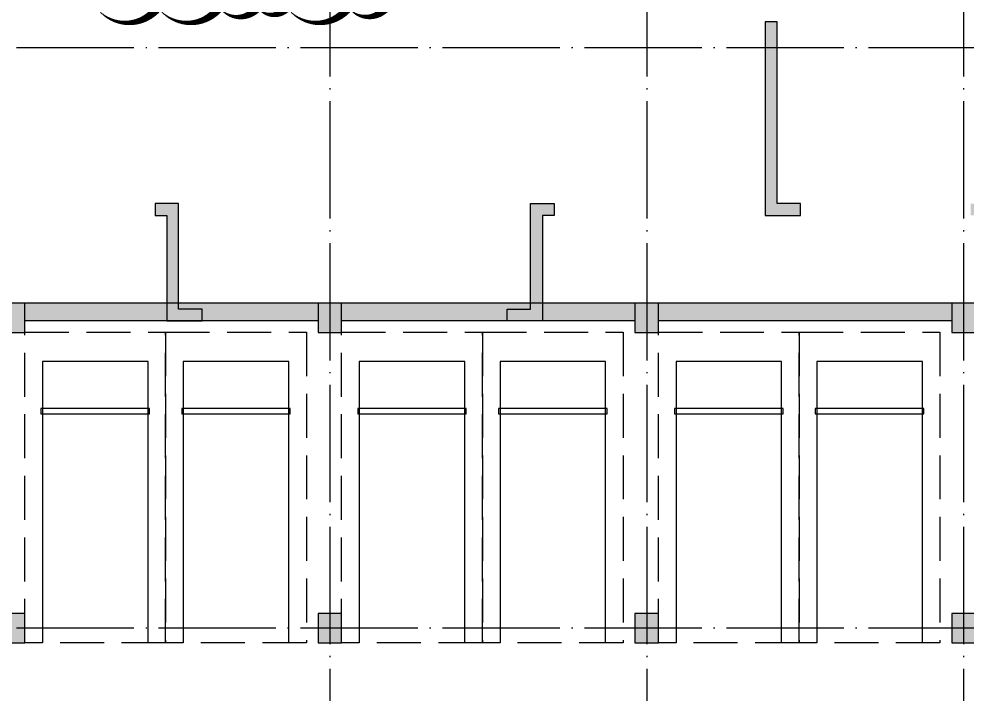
# Model space of a CAD drawing. Header units: millimetres. Extents: x 1337745 to 1642153, y -192803 to 266425.
# Drawn here: x 1438747 to 1454909, y 165077 to 176592 of the extents above; entities that cross this region are included whole.
import ezdxf

# ---------------------------------------------------------------- set-up
doc = ezdxf.new("R2010")
doc.units = ezdxf.units.MM
doc.header["$LTSCALE"] = 1000
doc.header["$MEASUREMENT"] = 0
doc.linetypes.add('__附着_A09-停车位、行车流线模块_TEN24RUY_设计区$0$DASH', pattern=[0.35, 0.25, -0.1])
doc.linetypes.add('DOTE', pattern=[2.4200000000000004, 2, -0.2, 0.02, -0.2])
for name, color, linetype in [('__附着_A09-停车位、行车流线模块_TEN24RUY_设计区$0$STD-PARK', 103, '__附着_A09-停车位、行车流线模块_TEN24RUY_设计区$0$DASH'), ('A-PUB_HATCH', 8, 'Continuous'), ('COLUMN', 2, 'Continuous'), ('DOTE', 16, 'DOTE'), ('PUB_HATCH', 8, 'Continuous'), ('WALL', 2, 'Continuous'), ('剪力墙', 6, 'Continuous')]:
    doc.layers.add(name, color=color, linetype=linetype)
doc.layers.add('DIM_MODI', color=6, linetype='Continuous', plot=False)

# ---------------------------------------------------------------- blocks, each defined once
blk = doc.blocks.new('A$C77EF6705')
at = {"layer": 'A-PUB_HATCH'}
h = blk.add_hatch(color=256, dxfattribs=at)
h.dxf.hatch_style = 1
h.paths.add_polyline_path([(34550.00075627817, 11950.22121857316), (34350.00075627258, 11950.22121857316), (34350.00075627537, 13750.22121857066), (34750.00075627537, 13750.22121857066), (34750.00075627537, 13300.22121857066), (34550.00075627817, 13300.22121857066)])
h.paths.add_polyline_path([(31650.00075627677, 11950.22121857252), (31850.00075628189, 11950.22121857252), (31850.0007562791, 13750.22121857002), (31450.0007562791, 13750.22121857002), (31450.0007562791, 13300.22121857002), (31650.00075627677, 13300.22121857002)])
h.paths.add_polyline_path([(28550.00075627444, 11400.22121857252), (29150.00075627444, 11400.22121857252), (29150.00075627444, 10800.22121857252), (28550.00075627444, 10800.22121857252)])
h.paths.add_polyline_path([(28550.00075627444, 14600.22121857246), (29150.00075627444, 14600.22121857246), (29150.00075627444, 14000.22121857246), (28550.00075627444, 14000.22121857246)])
h.paths.add_polyline_path([(28850.00075628003, 7900.221218579623), (30100.00075628003, 7900.221218579623), (30100.00075628003, 6900.221218579623), (29900.00075628003, 6900.221218579623), (29900.00075628003, 7700.221218579623), (28850.00075628003, 7700.221218579623)], flags=17)
h.paths.add_polyline_path([(32550.0007562791, 7700.221218572522), (32550.00075627863, 7900.22121857293), (31650.00891314447, 7900.220996524498), (31650.00891314447, 7600.220996524498), (31800.00075627863, 7600.220996524498), (31800.00075627863, 5300.220996524498), (32200.00075627863, 5300.220996524498), (32200.00075627863, 5500.221218572522), (32000.0007562791, 5500.221218572522), (32000.00075627957, 7700.221218572464)], flags=17)
h.paths.add_polyline_path([(29900.00075050164, 2000.212848133291), (29700.00075050164, 2000.212848133291), (29700.00811479054, 1800.205484211619), (29900.0007562656, 1800.205484211619), (29900.0007562656, 0.212846556561999), (30500.00075627165, 0.2128466249560006), (30500.0007562493, 200.2212185786921), (30100.00075627957, 200.2212185721146), (30100.0007562656, 2000.212848133291)])
h.paths.add_polyline_path([(37350.00075627398, 11900.22121857206), (37350.00075625768, 14300.22121857241), (37750.00075628003, 14300.22121857241), (37750.00075628003, 14500.22121857246), (37150.00075627444, 14500.22121857136), (37150.00075627444, 11900.22121857206)])
h.paths.add_polyline_path([(37350.00075627444, 7900.221218579623), (36100.00075627444, 7900.221218579623), (36100.00075627444, 6900.221218579623), (36300.00075627444, 6900.221218579623), (36300.00075627444, 7700.221218579623), (37350.00075627444, 7700.221218579623)], flags=17)
h.paths.add_polyline_path([(33650.00075627537, 7700.221218572522), (33650.00075627584, 7900.22121857293), (34549.99259941, 7900.220996524498), (34549.99259941, 7600.220996524498), (34400.00075627584, 7600.220996524498), (34400.00075627584, 5300.220996524498), (34000.00075627584, 5300.220996524498), (34000.00075627584, 5500.221218572522), (34200.00075627537, 5500.221218572522), (34200.00075627491, 7700.221218572464)], flags=17)
h.paths.add_polyline_path([(36300.00076205283, 2000.212848133291), (36500.00076205283, 2000.212848133291), (36499.99339776393, 1800.205484211619), (36300.00075628888, 1800.205484211619), (36300.00075628888, 0.212846556561999), (35700.00075628283, 0.2128466249560006), (35700.00075630518, 200.2212185786921), (36100.00075627491, 200.2212185721146), (36100.00075628888, 2000.212848133291)], flags=16)
h.paths.add_polyline_path([(28850.00075628003, 7900.221218579623), (30100.00075628003, 7900.221218579623), (30100.00075628003, 6900.221218579623), (29900.00075628003, 6900.221218579623), (29900.00075628003, 7700.221218579623), (28850.00075628003, 7700.221218579623)], flags=17)
h.paths.add_polyline_path([(32550.0007562791, 7700.221218572522), (32550.00075627863, 7900.22121857293), (31650.00891314447, 7900.220996524498), (31650.00891314447, 7600.220996524498), (31800.00075627863, 7600.220996524498), (31800.00075627863, 5300.220996524498), (32200.00075627863, 5300.220996524498), (32200.00075627863, 5500.221218572522), (32000.0007562791, 5500.221218572522), (32000.00075627957, 7700.221218572464)], flags=17)
h.paths.add_polyline_path([(29900.00075050164, 2000.212848133291), (29700.00075050164, 2000.212848133291), (29700.00811479054, 1800.205484211619), (29900.0007562656, 1800.205484211619), (29900.0007562656, 0.212846556561999), (30500.00075627165, 0.2128466249560006), (30500.0007562493, 200.2212185786921), (30100.00075627957, 200.2212185721146), (30100.0007562656, 2000.212848133291)], flags=16)
h.paths.add_polyline_path([(37350.00075627444, 7900.221218579623), (36100.00075627444, 7900.221218579623), (36100.00075627444, 6900.221218579623), (36300.00075627444, 6900.221218579623), (36300.00075627444, 7700.221218579623), (37350.00075627444, 7700.221218579623)], flags=17)
h.paths.add_polyline_path([(33650.00075627537, 7700.221218572522), (33650.00075627584, 7900.22121857293), (34549.99259941, 7900.220996524498), (34549.99259941, 7600.220996524498), (34400.00075627584, 7600.220996524498), (34400.00075627584, 5300.220996524498), (34000.00075627584, 5300.220996524498), (34000.00075627584, 5500.221218572522), (34200.00075627537, 5500.221218572522), (34200.00075627491, 7700.221218572464)], flags=17)
h.paths.add_polyline_path([(36300.00076205283, 2000.212848133291), (36500.00076205283, 2000.212848133291), (36499.99339776393, 1800.205484211619), (36300.00075628888, 1800.205484211619), (36300.00075628888, 0.212846556561999), (35700.00075628283, 0.2128466249560006), (35700.00075630518, 200.2212185786921), (36100.00075627491, 200.2212185721146), (36100.00075628888, 2000.212848133291)])
h = blk.add_hatch(color=256, dxfattribs=at)
h.dxf.hatch_style = 1
h.paths.add_polyline_path([(39800.00075627258, 11400.22121857246), (40400.00075627258, 11400.22121857246), (40400.00075627258, 10800.22121857246), (39800.00075627258, 10800.22121857246)])
h.paths.add_polyline_path([(39800.00075627258, 14600.22121857241), (40400.00075627258, 14600.22121857241), (40400.00075627258, 14000.22121857241), (39800.00075627258, 14000.22121857241)])
h.paths.add_polyline_path([(45000.31932589086, 8100.221218949882), (45600.31932589086, 8100.221218949882), (45600.31932589086, 7500.221218949882), (45000.31932589086, 7500.221218949882)])
h.paths.add_polyline_path([(45000.3193258536, 14000.22121909366), (45600.3193258536, 14000.22121909366), (45600.3193258536, 13400.22121909366), (45000.3193258536, 13400.22121909366)])
h.paths.add_polyline_path([(44300.31932605291, 7800.007857285556), (44500.31932585081, 7800.007857289049), (44500.31932585081, 6150.007857289049), (44300.31932585081, 6150.007857289049)])
h.paths.add_polyline_path([(44000.00075626094, 7800.221218572697), (44200.00075605884, 7800.221218576189), (44200.00075605884, 6150.221218576189), (44000.00075605884, 6150.221218576189)])
h.paths.add_polyline_path([(43400.00075625582, 7600.221218572697), (42800.00075625582, 7600.221218572697), (42800.00075627817, 7800.221218721708), (43200.00075625489, 7800.221218715189), (43200.00075625489, 8650.221218715189), (43400.00075628096, 8650.221218712104)])
h.paths.add_polyline_path([(44300.31932588248, 1800.007857141318), (44900.31932588434, 1800.007857141318), (44900.31932586106, 2000.007857290329), (44500.31932588248, 2000.00785728381), (44500.31932588248, 3450.00785728381), (44300.3193258564, 3450.007857280667)])
h.paths.add_polyline_path([(43400.00075627444, 13900.22121871501), (42800.0007562479, 13900.22121871501), (42800.00075627118, 13700.22121856594), (43200.00075627444, 13700.22121857246), (43200.00075627444, 12250.22121857246), (43400.00075630052, 12250.22121857561)])
h.paths.add_polyline_path([(40100.00075627444, 1800.221218428807), (40700.00075627444, 1800.221218428807), (40700.00075625116, 2000.221218577819), (40300.00075627444, 2000.2212185713), (40300.00075627444, 5100.2212185713), (40100.00075624837, 5100.221218568273)])
h.paths.add_polyline_path([(44200.00075627444, 1800.221218429448), (43600.00075627258, 1800.221218429448), (43600.00075629586, 2000.221218578459), (44000.00075627398, 2000.22121857194), (44000.00075627398, 3450.22121857194), (44200.00075630005, 3450.221218568797)])
h.paths.add_polyline_path([(40100.22745434567, 1800.221218428807), (40700.22745434567, 1800.221218428807), (40700.22745432286, 2000.221218577819), (40300.22745434614, 2000.2212185713), (40300.22745434614, 5100.2212185713), (40100.22745432006, 5100.221218568273)])
h = blk.add_hatch(color=256, dxfattribs=at)
h.dxf.hatch_style = 1
h.paths.add_polyline_path([(28850.00075628003, 7900.221218579623), (30100.00075628003, 7900.221218579623), (30100.00075628003, 6900.221218579623), (29900.00075628003, 6900.221218579623), (29900.00075628003, 7700.221218579623), (28850.00075628003, 7700.221218579623)], flags=17)
h.paths.add_polyline_path([(32550.0007562791, 7700.221218572522), (32550.00075627863, 7900.22121857293), (31650.00891314447, 7900.220996524498), (31650.00891314447, 7600.220996524498), (31800.00075627863, 7600.220996524498), (31800.00075627863, 5300.220996524498), (32200.00075627863, 5300.220996524498), (32200.00075627863, 5500.221218572522), (32000.0007562791, 5500.221218572522), (32000.00075627957, 7700.221218572464)], flags=17)
h.paths.add_polyline_path([(29900.00075050164, 2000.212848133291), (29700.00075050164, 2000.212848133291), (29700.00811479054, 1800.205484211619), (29900.0007562656, 1800.205484211619), (29900.0007562656, 0.212846556561999), (30500.00075627165, 0.2128466249560006), (30500.0007562493, 200.2212185786921), (30100.00075627957, 200.2212185721146), (30100.0007562656, 2000.212848133291)])
h.paths.add_polyline_path([(28850.00075628003, 7900.221218579623), (30100.00075628003, 7900.221218579623), (30100.00075628003, 6900.221218579623), (29900.00075628003, 6900.221218579623), (29900.00075628003, 7700.221218579623), (28850.00075628003, 7700.221218579623)], flags=17)
h.paths.add_polyline_path([(32550.0007562791, 7700.221218572522), (32550.00075627863, 7900.22121857293), (31650.00891314447, 7900.220996524498), (31650.00891314447, 7600.220996524498), (31800.00075627863, 7600.220996524498), (31800.00075627863, 5300.220996524498), (32200.00075627863, 5300.220996524498), (32200.00075627863, 5500.221218572522), (32000.0007562791, 5500.221218572522), (32000.00075627957, 7700.221218572464)], flags=17)
h.paths.add_polyline_path([(29900.00075050164, 2000.212848133291), (29700.00075050164, 2000.212848133291), (29700.00811479054, 1800.205484211619), (29900.0007562656, 1800.205484211619), (29900.0007562656, 0.212846556561999), (30500.00075627165, 0.2128466249560006), (30500.0007562493, 200.2212185786921), (30100.00075627957, 200.2212185721146), (30100.0007562656, 2000.212848133291)], flags=16)
h = blk.add_hatch(color=256, dxfattribs=at)
h.dxf.hatch_style = 1
h.paths.add_polyline_path([(32550.0007562791, 7700.221218572522), (32550.00075627863, 7900.22121857293), (31650.00891314447, 7900.220996524498), (31650.00891314447, 7600.220996524498), (31800.00075627863, 7600.220996524498), (31800.00075627863, 5300.220996524498), (32200.00075627863, 5300.220996524498), (32200.00075627863, 5500.221218572522), (32000.0007562791, 5500.221218572522), (32000.00075627957, 7700.221218572464)])
h.paths.add_polyline_path([(28850.00075628003, 7900.221218579623), (30100.00075628003, 7900.221218579623), (30100.00075628003, 6900.221218579623), (29900.00075628003, 6900.221218579623), (29900.00075628003, 7700.221218579623), (28850.00075628003, 7700.221218579623)])
h.paths.add_polyline_path([(29900.00075050164, 2000.212848133291), (29700.00075050164, 2000.212848133291), (29700.00811479054, 1800.205484211619), (29900.0007562656, 1800.205484211619), (29900.0007562656, 0.212846556561999), (30500.00075627165, 0.2128466249560006), (30500.0007562493, 200.2212185786921), (30100.00075627957, 200.2212185721146), (30100.0007562656, 2000.212848133291)])
h = blk.add_hatch(color=256, dxfattribs=at)
h.dxf.hatch_style = 1
h.paths.add_polyline_path([(33650.00075627537, 7700.221218572522), (33650.00075627584, 7900.22121857293), (34549.99259941, 7900.220996524498), (34549.99259941, 7600.220996524498), (34400.00075627584, 7600.220996524498), (34400.00075627584, 5300.220996524498), (34000.00075627584, 5300.220996524498), (34000.00075627584, 5500.221218572522), (34200.00075627537, 5500.221218572522), (34200.00075627491, 7700.221218572464)])
h.paths.add_polyline_path([(37350.00075627444, 7900.221218579623), (36100.00075627444, 7900.221218579623), (36100.00075627444, 6900.221218579623), (36300.00075627444, 6900.221218579623), (36300.00075627444, 7700.221218579623), (37350.00075627444, 7700.221218579623)])
h.paths.add_polyline_path([(36300.00076205283, 2000.212848133291), (36500.00076205283, 2000.212848133291), (36499.99339776393, 1800.205484211619), (36300.00075628888, 1800.205484211619), (36300.00075628888, 0.212846556561999), (35700.00075628283, 0.2128466249560006), (35700.00075630518, 200.2212185786921), (36100.00075627491, 200.2212185721146), (36100.00075628888, 2000.212848133291)])
h = blk.add_hatch(color=256, dxfattribs=at)
h.dxf.hatch_style = 1
h.paths.add_polyline_path([(40100.00075627444, 1800.221218428807), (40700.00075627444, 1800.221218428807), (40700.00075625116, 2000.221218577819), (40300.00075627444, 2000.2212185713), (40300.00075627444, 5100.2212185713), (40100.00075624837, 5100.221218568273)])
at = {"layer": '剪力墙'}
for points in [[(40100.00075627444, 1800.221218428807), (40700.00075627444, 1800.221218428807), (40700.00075625116, 2000.221218577819), (40300.00075627444, 2000.2212185713), (40300.00075627444, 5100.2212185713), (40100.00075624837, 5100.221218568273)], [(40100.22745434567, 1800.221218428807), (40700.22745434567, 1800.221218428807), (40700.22745432286, 2000.221218577819), (40300.22745434614, 2000.2212185713), (40300.22745434614, 5100.2212185713), (40100.22745432006, 5100.221218568273)]]:
    blk.add_lwpolyline(points, close=True, dxfattribs=at)
for points in [[(29900.00075050164, 2000.212848133291), (29700.00075050164, 2000.212848133291), (29700.00811479054, 1800.205484211619), (29900.0007562656, 1800.205484211619), (29900.0007562656, 0.212846556561999), (30500.00075627165, 0.2128466249560006), (30500.0007562493, 200.2212185786921), (30100.00075627957, 200.2212185721146), (30100.0007562656, 2000.212848133291), (29900.00075041968, 2000.212848133291)], [(29900.00075050164, 2000.212848133291), (29700.00075050164, 2000.212848133291), (29700.00811479054, 1800.205484211619), (29900.0007562656, 1800.205484211619), (29900.0007562656, 0.212846556561999), (30500.00075627165, 0.2128466249560006), (30500.0007562493, 200.2212185786921), (30100.00075627957, 200.2212185721146), (30100.0007562656, 2000.212848133291), (29900.00075041968, 2000.212848133291)], [(36300.00076205283, 2000.212848133291), (36500.00076205283, 2000.212848133291), (36499.99339776393, 1800.205484211619), (36300.00075628888, 1800.205484211619), (36300.00075628888, 0.212846556561999), (35700.00075628283, 0.2128466249560006), (35700.00075630518, 200.2212185786921), (36100.00075627491, 200.2212185721146), (36100.00075628888, 2000.212848133291), (36300.00076213479, 2000.212848133291)], [(36300.00076205283, 2000.212848133291), (36500.00076205283, 2000.212848133291), (36499.99339776393, 1800.205484211619), (36300.00075628888, 1800.205484211619), (36300.00075628888, 0.212846556561999), (35700.00075628283, 0.2128466249560006), (35700.00075630518, 200.2212185786921), (36100.00075627491, 200.2212185721146), (36100.00075628888, 2000.212848133291), (36300.00076213479, 2000.212848133291)]]:
    blk.add_lwpolyline(points, dxfattribs=at)
blk = doc.blocks.new('__附着_A09-停车位、行车流线模块_TEN24RUY_设计区$0$停车位1')
at = {"layer": '__附着_A09-停车位、行车流线模块_TEN24RUY_设计区$0$STD-PARK', "linetype": '__附着_A09-停车位、行车流线模块_TEN24RUY_设计区$0$DASH', "ltscale": 3}
for p, q in [((-168810.1100814055, -21850.00776348927), (-171210.110081398, -21850.00776348857)), ((-171210.110081398, -21850.00776348857), (-171210.1100812564, -27150.00776348833)), ((-168810.1100812564, -27150.00776348857), (-168810.1100814055, -21850.00776348927)), ((-171210.1100812564, -27150.00776348833), (-168810.1100812564, -27150.00776348857))]:
    blk.add_line(p, q, dxfattribs=at)
at = {"layer": 'Defpoints', "color": 9, "linetype": 'ByBlock', "ltscale": 1200}
for p, q in [((-170910.1100819667, -26650.00776345271), (-170910.1100814055, -21850.00776345504)), ((-169110.1100814055, -21850.007763637), (-169110.1100819666, -26650.00776375062)), ((-170935.4455763783, -25850.00776346016), (-170935.445576365, -25758.00776346109)), ((-170935.445576365, -25758.00776346109), (-169085.1100812956, -25758.00776353374)), ((-169085.1100813014, -25850.00776353327), (-170935.4455763783, -25850.00776346016)), ((-169085.1100812956, -25758.00776353374), (-169085.1100813014, -25850.00776353327)), ((-169110.1100819666, -26650.00776375062), (-170910.1100819667, -26650.00776345271))]:
    blk.add_line(p, q, dxfattribs=at)
blk = doc.blocks.new('_FZH')
blk.add_lwpolyline([(-0.5, -0.5), (0.5, -0.5), (0.5, 0.5), (-0.5, 0.5)], close=True)
at = {"layer": 'PUB_HATCH'}
blk.add_solid([(-0.5, -0.5), (0.5, -0.5), (-0.5, 0.5), (0.5, 0.5)], dxfattribs=at)

msp = doc.modelspace()

# ---------------------------------------------------------------- hatches: boundary and pattern name
at = {"layer": 'PUB_HATCH'}
for points in [[(1438847.478085005, 171741.4220893314), (1438847.478085007, 171441.4220903195), (1443847.478085004, 171441.4220901887), (1443847.478084907, 171741.4220901887)], [(1444247.478085005, 171741.4220893314), (1444247.478085004, 171441.4220901784), (1449247.478085004, 171441.4220900476), (1449247.478084923, 171741.4220900477)], [(1449647.478085003, 171741.4220893298), (1449647.478085005, 171441.4220900373), (1454647.478085005, 171441.4220899065), (1454647.47808494, 171741.4220899065)]]:
    msp.add_hatch(color=256, dxfattribs=at).paths.add_polyline_path(points)

# ---------------------------------------------------------------- linework, layer by layer
at = {"layer": 'DIM_MODI'}
msp.add_lwpolyline([(1440064.455047889, 176786.6254265003, 0, 150, 0.5), (1441114.455047888, 176786.6254265005, 0, 150, 0.5), (1442164.455047888, 176786.6254265003, 0, 150, 0.5), (1442814.455047889, 176786.6254265005, 0, 150, 0.5), (1443314.455047889, 176786.6254265004, 0, 150, 0.5), (1444364.455047888, 176786.6254265003, 0, 150, 0.5), (1445005.586222828, 176786.6254265003, 0, 150, 0.5)], format="xyseb", dxfattribs=at)
at = {"layer": 'DOTE'}
for p, q in [((1444047.478085001, 199388.6332973249, 4.740526562506619e-08), (1444047.478085001, 86979.374105545, 4.740526562506619e-08)), ((1449447.478085, 199388.6332973248, 4.740526562506619e-08), (1449447.478085001, 86979.374105545, 4.740526562506619e-08)), ((1454847.478085001, 199388.6332973249, 9.253652610991433e-09), (1454847.478085001, 86979.37410554505, 9.253652610991433e-09)), ((1481847.478085, 176098.5645596617), (1369802.561358489, 176098.5645596616)), ((1481847.478085, 166198.5645596616), (1369802.561358489, 166198.5645596613))]:
    msp.add_line(p, q, dxfattribs=at)
at = {"layer": 'WALL'}
for p, q in [((1443847.478085132, 171741.422090193, 4.740526562506619e-08), (1438847.478084986, 171741.4220903193, 4.740526562506619e-08)), ((1449247.478085079, 171741.4220900375, 4.740526562506619e-08), (1444247.478084933, 171741.4220901638, 4.740526562506619e-08)), ((1454647.478085069, 171741.4220899044, 4.740526562506619e-08), (1449647.478085047, 171741.4220900333, 4.740526562506619e-08)), ((1443847.478085132, 171441.422090193, 4.740526562506619e-08), (1438847.478084987, 171441.4220903252, 4.740526562506619e-08)), ((1449247.478085079, 171441.4220900599, 4.740526562506619e-08), (1444247.478084933, 171441.4220901803, 4.740526562506619e-08)), ((1454647.47808507, 171441.4220899044, 4.740526562506619e-08), (1449647.47808505, 171441.4220900303, 4.740526562506619e-08))]:
    msp.add_line(p, q, dxfattribs=at)

# ---------------------------------------------------------------- block references
at = {"layer": '__附着_A09-停车位、行车流线模块_TEN24RUY_设计区$0$STD-PARK', "linetype": 'ByBlock', "xscale": -1, "rotation": 180.0000005940605}
for p in [(1610057.588392787, 144098.5585700742, 8.93172089804668e-06), (1612457.588392787, 144098.5585948003, 8.93172089804668e-06), (1615457.588392786, 144098.5585700743, 8.959727149378011e-06), (1617857.588392781, 144098.5585947998, 8.959727149378011e-06), (1620857.588392793, 144098.5585700751, 8.987733400709324e-06), (1623257.588392788, 144098.5585947979, 8.987733400709324e-06)]:
    msp.add_blockref('__附着_A09-停车位、行车流线模块_TEN24RUY_设计区$0$停车位1', p, dxfattribs=at)
at = {"layer": 'COLUMN'}
for p, xscale, yscale, zscale in [((1438647.478085005, 171491.4220893313, -3.815161302708182e-08), 400.0000000021512, 500.0000000007144, 500.0000000007144), ((1444047.478085004, 171491.4220893311), 400.0000000002022, 499.9999999999985, 499.9999999999985), ((1449447.478085005, 171491.4220893313), 400.0000000019789, 499.999999999753, 499.999999999753), ((1454847.478085004, 171491.4220893313, -3.815161302708182e-08), 399.9999999972557, 500.0000000002659, 500.0000000002659), ((1438647.478085002, 166198.5645596611, -3.815161302708182e-08), 400.0000000062566, 499.9999999996646, 499.9999999996646), ((1444047.478085003, 166198.5645596587), 399.9999999999709, 500.0000000000247, 500.0000000000247), ((1449447.478085, 166198.564559661), 400.0000000030613, 500.0000000021615, 500.0000000021614), ((1454847.478085007, 166198.5645596617, -3.815161302708182e-08), 399.9999999986308, 500.0000000000247, 500.0000000000247)]:
    msp.add_blockref('_FZH', p, dxfattribs=dict(at, xscale=xscale, yscale=yscale, zscale=zscale))
at = {"layer": '剪力墙'}
msp.add_blockref('A$C77EF6705', (1411369.536858127, 171441.4226074638, 4.740526562506619e-08), dxfattribs=at)

doc.saveas('drawing.dxf')
